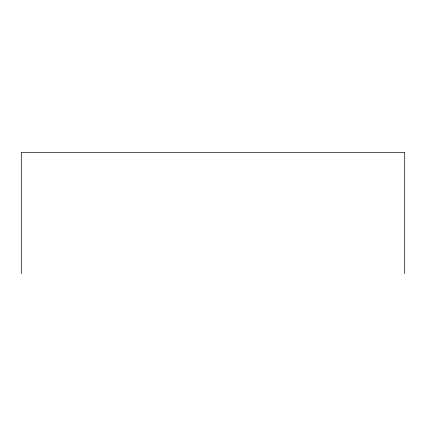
<?xml version="1.0" encoding="UTF-8"?>
<svg xmlns="http://www.w3.org/2000/svg" width="426" height="426" viewBox="0 0 426 426"><rect width="100%" height="100%" fill="white"/><g stroke="black" fill="none" stroke-linecap="round" stroke-linejoin="round"><path stroke-width="0.64" d="M404.7 273.652L404.7 152.348L21.3 152.348L21.3 273.652"/></g></svg>
